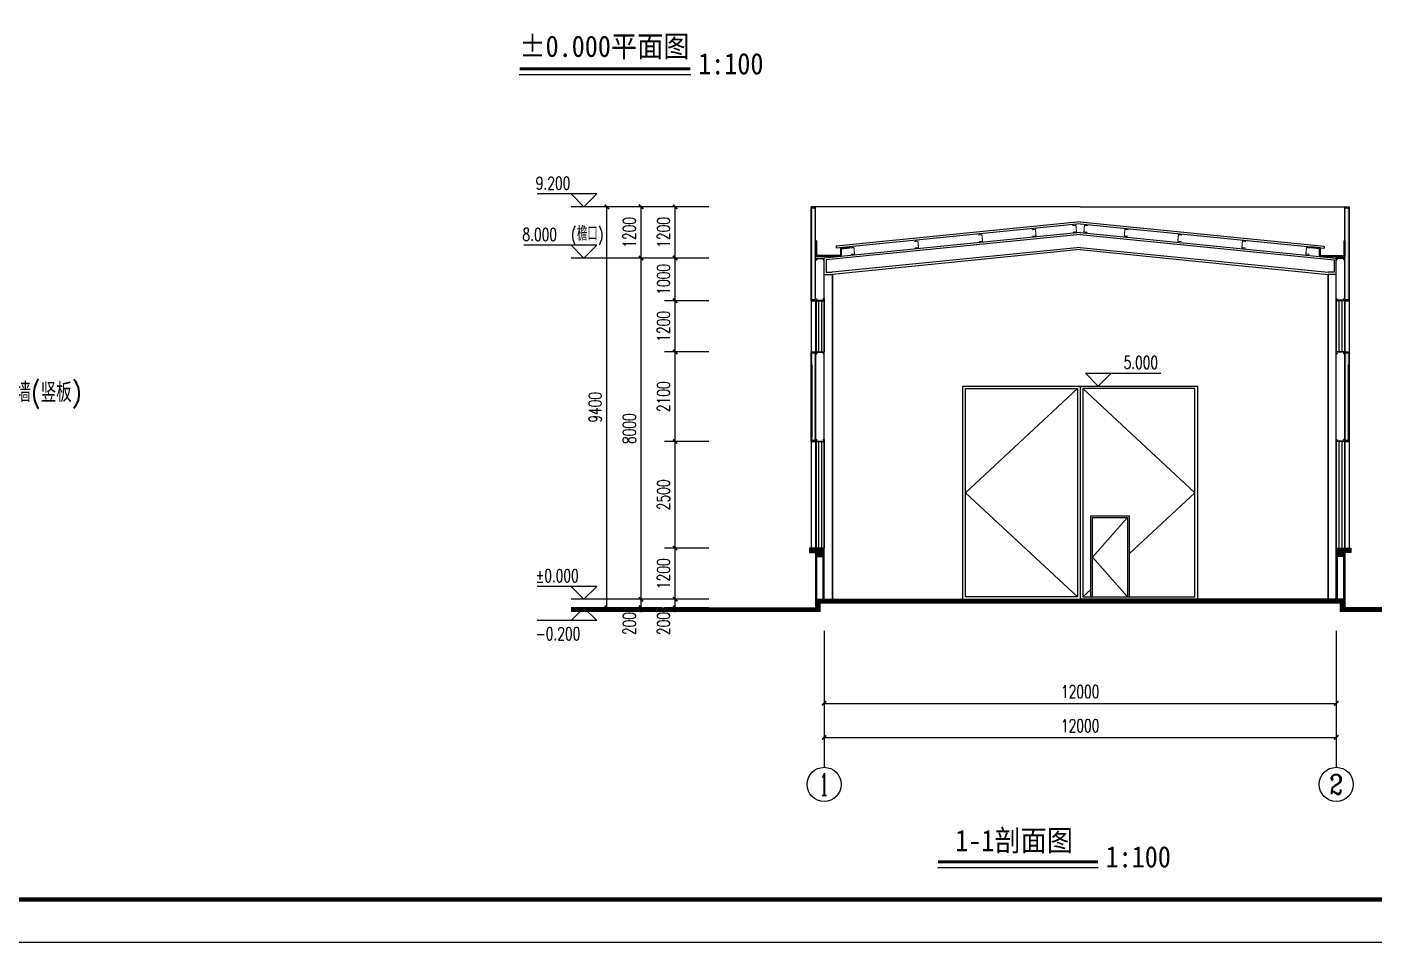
# Model space of a CAD drawing. Extents: x 4796190 to 4921527, y -485691 to -238224.
# Drawn here: x 4833785 to 4865350, y -422737 to -401284 of the extents above; entities that cross this region are included whole.
import ezdxf
from ezdxf.enums import TextEntityAlignment as Align

# ---------------------------------------------------------------- set-up
doc = ezdxf.new("R2010")
doc.units = 0
doc.header["$LTSCALE"] = 1000
doc.header["$MEASUREMENT"] = 0
doc.layers.get('0').update_dxf_attribs({"linetype": 'CONTINUOUS'})
doc.layers.get('Defpoints').update_dxf_attribs({"linetype": 'CONTINUOUS'})
doc.layers.add('_0', color=7, linetype='CONTINUOUS', lineweight=25)
for name, color, linetype in [('AXIS', 3, 'CONTINUOUS'), ('AXIS_TEXT', 7, 'CONTINUOUS'), ('DIM_ELEV', 3, 'CONTINUOUS'), ('PUB_DIM', 3, 'CONTINUOUS'), ('PUB_TEXT', 7, 'CONTINUOUS'), ('PUB_TITLE', 4, 'CONTINUOUS'), ('PUB_WALL', 9, 'CONTINUOUS'), ('STAIR', 5, 'CONTINUOUS'), ('WALL', 2, 'CONTINUOUS'), ('WINDOW', 4, 'CONTINUOUS'), ('剖面', 233, 'CONTINUOUS'), ('图名', 15, 'CONTINUOUS'), ('建筑外轮廓', 11, 'CONTINUOUS')]:
    doc.layers.add(name, color=color, linetype=linetype)
doc.styles.add('_TCH_AXIS', font='COMPLEX', dxfattribs={"bigfont": 'GBCBIG'})
doc.styles.add('_TCH_DIM', font='SIMPLEX', dxfattribs={"bigfont": 'GBCBIG'})
doc.styles.add('_TCH_DIM_T3', font='SIMPLEX', dxfattribs={"width": 0.705882, "bigfont": 'GBCBIG'})
doc.styles.add('COMPLEX', font='COMPLEX')
doc.styles.add('HZ1', font='txt.shx', dxfattribs={"bigfont": 'hzdx.shx'})
doc.styles.add('宋体', font='', dxfattribs={"width": 0.7})
doc.styles.get('宋体').set_extended_font_data('SimSun')
doc.dimstyles.new('_TCH_ARCH&&100', dxfattribs={"dimtxt": 297.5, "dimasz": 100, "dimexe": 250, "dimexo": 300, "dimgap": 126.25, "dimtad": 1, "dimdec": 0, "dimzin": 0, "dimdsep": 46, "dimtxsty": '_TCH_DIM_T3', "dimblk": 'ARCHTICK', "dimcen": 0.09, "dimclrt": 7, "dimazin": 2, "dimtfac": 1, "dimtdec": 0, "dimtix": 1, "dimtmove": 2, "dimatfit": 3, "dimfxl": 0, "dimtolj": 1, "dimtzin": 0, "dimarcsym": 0})

# ---------------------------------------------------------------- blocks, each defined once
blk = doc.blocks.new('_ArchTick')
at = {"color": 0, "linetype": 'ByBlock', "const_width": 0.4}
blk.add_lwpolyline([(-0.5, -0.5), (0.5, 0.5)], dxfattribs=at)
blk = doc.blocks.new('*D184')
at = {"layer": 'AXIS', "color": 0, "lineweight": -2}
for p, q in [((4852464, -415741), (4852464, -417391)), ((4864464, -415741), (4864464, -417391)), ((4852464, -417141), (4864464, -417141))]:
    blk.add_line(p, q, dxfattribs=at)
at = {"layer": 'Defpoints', "color": 0}
for p in [(4852464, -415441), (4864464, -415441), (4864464, -417141)]:
    blk.add_point(p, dxfattribs=at)
at = {"layer": 'AXIS', "color": 0, "lineweight": -2, "xscale": 100, "yscale": 100, "zscale": 100, "rotation": 180}
blk.add_blockref('_ArchTick', (4852464, -417141), dxfattribs=at)
at = {"layer": 'AXIS', "color": 0, "lineweight": -2, "xscale": 100, "yscale": 100, "zscale": 100}
blk.add_blockref('_ArchTick', (4864464, -417141), dxfattribs=at)
at = {"layer": 'AXIS', "color": 7, "insert": (4858464, -416866), "char_height": 297.5, "attachment_point": 5, "style": '_TCH_DIM_T3'}
blk.add_mtext('\\A1;12000', dxfattribs=at)
blk = doc.blocks.new('*D185')
at = {"layer": 'AXIS', "color": 0, "lineweight": -2}
for p, q in [((4852464, -415741), (4852464, -418191)), ((4864464, -415741), (4864464, -418191)), ((4852464, -417941), (4864464, -417941))]:
    blk.add_line(p, q, dxfattribs=at)
at = {"layer": 'Defpoints', "color": 0}
for p in [(4852464, -415441), (4864464, -415441), (4864464, -417941)]:
    blk.add_point(p, dxfattribs=at)
at = {"layer": 'AXIS', "color": 0, "lineweight": -2, "xscale": 100, "yscale": 100, "zscale": 100, "rotation": 180}
blk.add_blockref('_ArchTick', (4852464, -417941), dxfattribs=at)
at = {"layer": 'AXIS', "color": 0, "lineweight": -2, "xscale": 100, "yscale": 100, "zscale": 100}
blk.add_blockref('_ArchTick', (4864464, -417941), dxfattribs=at)
at = {"layer": 'AXIS', "color": 7, "insert": (4858464, -417666), "char_height": 297.5, "attachment_point": 5, "style": '_TCH_DIM_T3'}
blk.add_mtext('\\A1;12000', dxfattribs=at)
blk = doc.blocks.new('*D186')
at = {"layer": 'Defpoints', "color": 0}
for p in [(4848975, -405502), (4850063, -405502), (4850063, -406702)]:
    blk.add_point(p, dxfattribs=at)
at = {"layer": 'PUB_DIM', "color": 0, "lineweight": -2}
for p, q in [((4849763, -405502), (4848725, -405502)), ((4848975, -406702), (4848975, -405502)), ((4849763, -406702), (4848725, -406702))]:
    blk.add_line(p, q, dxfattribs=at)
at = {"layer": 'PUB_DIM', "color": 0, "lineweight": -2, "xscale": 100, "yscale": 100, "zscale": 100}
for p, rotation in [((4848975, -405502), 90), ((4848975, -406702), 270)]:
    blk.add_blockref('_ArchTick', p, dxfattribs=dict(at, rotation=rotation))
at = {"layer": 'PUB_DIM', "color": 7, "insert": (4848700, -406102), "char_height": 297.5, "attachment_point": 5, "rotation": 90, "style": '_TCH_DIM_T3'}
blk.add_mtext('\\A1;1200', dxfattribs=at)
blk = doc.blocks.new('*D187')
at = {"layer": 'Defpoints', "color": 0}
for p in [(4848975, -406702), (4850063, -406702), (4850063, -407702)]:
    blk.add_point(p, dxfattribs=at)
at = {"layer": 'PUB_DIM', "color": 0, "lineweight": -2}
for p, q in [((4849763, -406702), (4848725, -406702)), ((4848975, -407702), (4848975, -406702)), ((4849763, -407702), (4848725, -407702))]:
    blk.add_line(p, q, dxfattribs=at)
at = {"layer": 'PUB_DIM', "color": 0, "lineweight": -2, "xscale": 100, "yscale": 100, "zscale": 100}
for p, rotation in [((4848975, -406702), 90), ((4848975, -407702), 270)]:
    blk.add_blockref('_ArchTick', p, dxfattribs=dict(at, rotation=rotation))
at = {"layer": 'PUB_DIM', "color": 7, "insert": (4848700, -407202), "char_height": 297.5, "attachment_point": 5, "rotation": 90, "style": '_TCH_DIM_T3'}
blk.add_mtext('\\A1;1000', dxfattribs=at)
blk = doc.blocks.new('*D188')
at = {"layer": 'Defpoints', "color": 0}
for p in [(4848975, -407702), (4850063, -407702), (4850063, -408903)]:
    blk.add_point(p, dxfattribs=at)
at = {"layer": 'PUB_DIM', "color": 0, "lineweight": -2}
for p, q in [((4849763, -407702), (4848725, -407702)), ((4848975, -408903), (4848975, -407702)), ((4849763, -408903), (4848725, -408903))]:
    blk.add_line(p, q, dxfattribs=at)
at = {"layer": 'PUB_DIM', "color": 0, "lineweight": -2, "xscale": 100, "yscale": 100, "zscale": 100}
for p, rotation in [((4848975, -407702), 90), ((4848975, -408903), 270)]:
    blk.add_blockref('_ArchTick', p, dxfattribs=dict(at, rotation=rotation))
at = {"layer": 'PUB_DIM', "color": 7, "insert": (4848700, -408303), "char_height": 297.5, "attachment_point": 5, "rotation": 90, "style": '_TCH_DIM_T3'}
blk.add_mtext('\\A1;1200', dxfattribs=at)
blk = doc.blocks.new('*D189')
at = {"layer": 'Defpoints', "color": 0}
for p in [(4848975, -408903), (4850063, -408903), (4850063, -411003)]:
    blk.add_point(p, dxfattribs=at)
at = {"layer": 'PUB_DIM', "color": 0, "lineweight": -2}
for p, q in [((4849763, -408903), (4848725, -408903)), ((4848975, -411003), (4848975, -408903)), ((4849763, -411003), (4848725, -411003))]:
    blk.add_line(p, q, dxfattribs=at)
at = {"layer": 'PUB_DIM', "color": 0, "lineweight": -2, "xscale": 100, "yscale": 100, "zscale": 100}
for p, rotation in [((4848975, -408903), 90), ((4848975, -411003), 270)]:
    blk.add_blockref('_ArchTick', p, dxfattribs=dict(at, rotation=rotation))
at = {"layer": 'PUB_DIM', "color": 7, "insert": (4848700, -409953), "char_height": 297.5, "attachment_point": 5, "rotation": 90, "style": '_TCH_DIM_T3'}
blk.add_mtext('\\A1;2100', dxfattribs=at)
blk = doc.blocks.new('*D190')
at = {"layer": 'Defpoints', "color": 0}
for p in [(4848975, -411003), (4850063, -411003), (4850063, -413502)]:
    blk.add_point(p, dxfattribs=at)
at = {"layer": 'PUB_DIM', "color": 0, "lineweight": -2}
for p, q in [((4849763, -411003), (4848725, -411003)), ((4848975, -413502), (4848975, -411003)), ((4849763, -413502), (4848725, -413502))]:
    blk.add_line(p, q, dxfattribs=at)
at = {"layer": 'PUB_DIM', "color": 0, "lineweight": -2, "xscale": 100, "yscale": 100, "zscale": 100}
for p, rotation in [((4848975, -411003), 90), ((4848975, -413502), 270)]:
    blk.add_blockref('_ArchTick', p, dxfattribs=dict(at, rotation=rotation))
at = {"layer": 'PUB_DIM', "color": 7, "insert": (4848700, -412253), "char_height": 297.5, "attachment_point": 5, "rotation": 90, "style": '_TCH_DIM_T3'}
blk.add_mtext('\\A1;2500', dxfattribs=at)
blk = doc.blocks.new('*D191')
at = {"layer": 'Defpoints', "color": 0}
for p in [(4848975, -413502), (4850063, -413502), (4850063, -414702)]:
    blk.add_point(p, dxfattribs=at)
at = {"layer": 'PUB_DIM', "color": 0, "lineweight": -2}
for p, q in [((4849763, -413502), (4848725, -413502)), ((4848975, -414702), (4848975, -413502)), ((4849763, -414702), (4848725, -414702))]:
    blk.add_line(p, q, dxfattribs=at)
at = {"layer": 'PUB_DIM', "color": 0, "lineweight": -2, "xscale": 100, "yscale": 100, "zscale": 100}
for p, rotation in [((4848975, -413502), 90), ((4848975, -414702), 270)]:
    blk.add_blockref('_ArchTick', p, dxfattribs=dict(at, rotation=rotation))
at = {"layer": 'PUB_DIM', "color": 7, "insert": (4848700, -414102), "char_height": 297.5, "attachment_point": 5, "rotation": 90, "style": '_TCH_DIM_T3'}
blk.add_mtext('\\A1;1200', dxfattribs=at)
blk = doc.blocks.new('*D192')
at = {"layer": 'Defpoints', "color": 0}
for p in [(4848975, -414702), (4850063, -414702), (4850063, -414902)]:
    blk.add_point(p, dxfattribs=at)
at = {"layer": 'PUB_DIM', "color": 0, "lineweight": -2}
for p, q in [((4849763, -414702), (4848725, -414702)), ((4848975, -414702), (4848975, -414602)), ((4848975, -414902), (4848975, -414702)), ((4849763, -414902), (4848725, -414902)), ((4848975, -414902), (4848975, -415002))]:
    blk.add_line(p, q, dxfattribs=at)
at = {"layer": 'PUB_DIM', "color": 0, "lineweight": -2, "xscale": 100, "yscale": 100, "zscale": 100}
for p, rotation in [((4848975, -414702), 270), ((4848975, -414902), 90)]:
    blk.add_blockref('_ArchTick', p, dxfattribs=dict(at, rotation=rotation))
at = {"layer": 'PUB_DIM', "color": 7, "insert": (4848700, -415272), "char_height": 297.5, "attachment_point": 5, "rotation": 90, "style": '_TCH_DIM_T3'}
blk.add_mtext('\\A1;200', dxfattribs=at)
blk = doc.blocks.new('*D193')
at = {"layer": 'Defpoints', "color": 0}
for p in [(4847375, -405502), (4848963, -405502), (4848963, -414902)]:
    blk.add_point(p, dxfattribs=at)
at = {"layer": 'PUB_DIM', "color": 0, "lineweight": -2}
for p, q in [((4848663, -405502), (4847125, -405502)), ((4847375, -414902), (4847375, -405502)), ((4848663, -414902), (4847125, -414902))]:
    blk.add_line(p, q, dxfattribs=at)
at = {"layer": 'PUB_DIM', "color": 0, "lineweight": -2, "xscale": 100, "yscale": 100, "zscale": 100}
for p, rotation in [((4847375, -405502), 90), ((4847375, -414902), 270)]:
    blk.add_blockref('_ArchTick', p, dxfattribs=dict(at, rotation=rotation))
at = {"layer": 'PUB_DIM', "color": 7, "insert": (4847100, -410202), "char_height": 297.5, "attachment_point": 5, "rotation": 90, "style": '_TCH_DIM_T3'}
blk.add_mtext('\\A1;9400', dxfattribs=at)
blk = doc.blocks.new('*D194')
at = {"layer": 'Defpoints', "color": 0}
for p in [(4848175, -405502), (4848963, -405502), (4848963, -406702)]:
    blk.add_point(p, dxfattribs=at)
at = {"layer": 'PUB_DIM', "color": 0, "lineweight": -2}
for p, q in [((4848663, -405502), (4847925, -405502)), ((4848175, -406702), (4848175, -405502)), ((4848663, -406702), (4847925, -406702))]:
    blk.add_line(p, q, dxfattribs=at)
at = {"layer": 'PUB_DIM', "color": 0, "lineweight": -2, "xscale": 100, "yscale": 100, "zscale": 100}
for p, rotation in [((4848175, -405502), 90), ((4848175, -406702), 270)]:
    blk.add_blockref('_ArchTick', p, dxfattribs=dict(at, rotation=rotation))
at = {"layer": 'PUB_DIM', "color": 7, "insert": (4847900, -406102), "char_height": 297.5, "attachment_point": 5, "rotation": 90, "style": '_TCH_DIM_T3'}
blk.add_mtext('\\A1;1200', dxfattribs=at)
blk = doc.blocks.new('*D195')
at = {"layer": 'Defpoints', "color": 0}
for p in [(4848175, -406702), (4848963, -406702), (4848963, -414702)]:
    blk.add_point(p, dxfattribs=at)
at = {"layer": 'PUB_DIM', "color": 0, "lineweight": -2}
for p, q in [((4848663, -406702), (4847925, -406702)), ((4848175, -414702), (4848175, -406702)), ((4848663, -414702), (4847925, -414702))]:
    blk.add_line(p, q, dxfattribs=at)
at = {"layer": 'PUB_DIM', "color": 0, "lineweight": -2, "xscale": 100, "yscale": 100, "zscale": 100}
for p, rotation in [((4848175, -406702), 90), ((4848175, -414702), 270)]:
    blk.add_blockref('_ArchTick', p, dxfattribs=dict(at, rotation=rotation))
at = {"layer": 'PUB_DIM', "color": 7, "insert": (4847900, -410702), "char_height": 297.5, "attachment_point": 5, "rotation": 90, "style": '_TCH_DIM_T3'}
blk.add_mtext('\\A1;8000', dxfattribs=at)
blk = doc.blocks.new('*D196')
at = {"layer": 'Defpoints', "color": 0}
for p in [(4848175, -414702), (4848963, -414702), (4848963, -414902)]:
    blk.add_point(p, dxfattribs=at)
at = {"layer": 'PUB_DIM', "color": 0, "lineweight": -2}
for p, q in [((4848663, -414702), (4847925, -414702)), ((4848175, -414702), (4848175, -414602)), ((4848175, -414902), (4848175, -414702)), ((4848663, -414902), (4847925, -414902)), ((4848175, -414902), (4848175, -415002))]:
    blk.add_line(p, q, dxfattribs=at)
at = {"layer": 'PUB_DIM', "color": 0, "lineweight": -2, "xscale": 100, "yscale": 100, "zscale": 100}
for p, rotation in [((4848175, -414702), 270), ((4848175, -414902), 90)]:
    blk.add_blockref('_ArchTick', p, dxfattribs=dict(at, rotation=rotation))
at = {"layer": 'PUB_DIM', "color": 7, "insert": (4847900, -415272), "char_height": 297.5, "attachment_point": 5, "rotation": 90, "style": '_TCH_DIM_T3'}
blk.add_mtext('\\A1;200', dxfattribs=at)
blk = doc.blocks.new('_AXISO')
blk.add_circle((0, 0), 0.5)
at = {"layer": 'AXIS_TEXT', "style": 'COMPLEX', "width": 1.041667}
blk.add_attdef('A', text='', height=0.56, dxfattribs=at).set_placement((-0.25, -0.28), (0.25, -0.28), align=Align.FIT)
blk = doc.blocks.new('A$C41676D77')
for p, q in [((0, 45), (0, 0)), ((10, 45), (0, 45)), ((10, 45), (20, 45)), ((10, 35), (10, 10)), ((10, 35), (20, 35)), ((180, 10), (10, 10)), ((20, 35), (20, 45)), ((180, 45), (170, 45)), ((170, 35), (170, 45)), ((180, 35), (170, 35)), ((190, 45), (180, 45)), ((180, 35), (180, 10)), ((190, 45), (190, 0)), ((190, 0), (0, 0))]:
    blk.add_line(p, q)

msp = doc.modelspace()

# ---------------------------------------------------------------- hatches: boundary and pattern name
for points in [[(4858353.6, -405958.6, 0.4142136), (4858342.7, -405949.5), (4858287.9, -405954.6, -0.4142136), (4858277.1, -405945.5), (4858276.6, -405940.5, -0.4142136), (4858285.7, -405929.7), (4858365.3, -405922.4, -0.4142136), (4858376.2, -405931.4), (4858390.8, -406090.7, -0.4142136), (4858381.8, -406101.6), (4858302.1, -406108.9, -0.4142136), (4858291.2, -406099.9), (4858290.8, -406094.9, -0.4142136), (4858299.8, -406084), (4858354.6, -406079, 0.4142136), (4858363.6, -406068.1)], [(4858574.9, -405958.6, -0.4142136), (4858585.7, -405949.5), (4858640.5, -405954.6, 0.4142136), (4858651.4, -405945.5), (4858651.8, -405940.5, 0.4142136), (4858642.8, -405929.7), (4858563.1, -405922.4, 0.4142136), (4858552.3, -405931.4), (4858537.6, -406090.7, 0.4142136), (4858546.7, -406101.6), (4858626.3, -406108.9, 0.4142136), (4858637.2, -406099.9), (4858637.7, -406094.9, 0.4142136), (4858628.6, -406084), (4858573.9, -406079, -0.4142136), (4858564.8, -406068.1)], [(4856151.8, -406178.8, 0.4142136), (4856140.9, -406169.7), (4856086.1, -406174.7, -0.4142136), (4856075.3, -406165.7), (4856074.8, -406160.7, -0.4142136), (4856083.9, -406149.9), (4856163.5, -406142.5, -0.4142136), (4856174.4, -406151.6), (4856189, -406310.9, -0.4142136), (4856180, -406321.8), (4856100.3, -406329.1, -0.4142136), (4856089.4, -406320.1), (4856089, -406315.1, -0.4142136), (4856098, -406304.2), (4856152.8, -406299.2, 0.4142136), (4856161.8, -406288.3)], [(4857405.6, -406053.4, 0.4142136), (4857394.7, -406044.3), (4857339.9, -406049.4, -0.4142136), (4857329.1, -406040.3), (4857328.6, -406035.3, -0.4142136), (4857337.7, -406024.5), (4857417.3, -406017.2, -0.4142136), (4857428.2, -406026.2), (4857442.8, -406185.5, -0.4142136), (4857433.8, -406196.4), (4857354.1, -406203.7, -0.4142136), (4857343.2, -406194.7), (4857342.8, -406189.7, -0.4142136), (4857351.8, -406178.8), (4857406.6, -406173.8, 0.4142136), (4857415.6, -406162.9)], [(4859522.9, -406053.4, -0.4142136), (4859533.7, -406044.3), (4859588.5, -406049.4, 0.4142136), (4859599.4, -406040.3), (4859599.8, -406035.3, 0.4142136), (4859590.8, -406024.5), (4859511.1, -406017.2, 0.4142136), (4859500.3, -406026.2), (4859485.6, -406185.5, 0.4142136), (4859494.7, -406196.4), (4859574.3, -406203.7, 0.4142136), (4859585.2, -406194.7), (4859585.7, -406189.7, 0.4142136), (4859576.6, -406178.8), (4859521.9, -406173.8, -0.4142136), (4859512.8, -406162.9)], [(4860776.7, -406178.8, -0.4142136), (4860787.5, -406169.7), (4860842.3, -406174.7, 0.4142136), (4860853.2, -406165.7), (4860853.6, -406160.7, 0.4142136), (4860844.6, -406149.9), (4860764.9, -406142.5, 0.4142136), (4860754.1, -406151.6), (4860739.4, -406310.9, 0.4142136), (4860748.5, -406321.8), (4860828.1, -406329.1, 0.4142136), (4860839, -406320.1), (4860839.5, -406315.1, 0.4142136), (4860830.4, -406304.2), (4860775.7, -406299.2, -0.4142136), (4860766.6, -406288.3)], [(4853151.8, -406478.8, 0.4142136), (4853140.9, -406469.7), (4853086.1, -406474.7, -0.4142136), (4853075.3, -406465.7), (4853074.8, -406460.7, -0.4142136), (4853083.9, -406449.9), (4853163.5, -406442.5, -0.4142136), (4853174.4, -406451.6), (4853189, -406610.9, -0.4142136), (4853180, -406621.8), (4853100.3, -406629.1, -0.4142136), (4853089.4, -406620.1), (4853089, -406615.1, -0.4142136), (4853098, -406604.2), (4853152.8, -406599.2, 0.4142136), (4853161.8, -406588.3)], [(4854651.8, -406328.8, 0.4142136), (4854640.9, -406319.7), (4854586.1, -406324.7, -0.4142136), (4854575.3, -406315.7), (4854574.8, -406310.7, -0.4142136), (4854583.9, -406299.9), (4854663.5, -406292.5, -0.4142136), (4854674.4, -406301.6), (4854689, -406460.9, -0.4142136), (4854680, -406471.8), (4854600.3, -406479.1, -0.4142136), (4854589.4, -406470.1), (4854589, -406465.1, -0.4142136), (4854598, -406454.2), (4854652.8, -406449.2, 0.4142136), (4854661.8, -406438.3)], [(4862276.7, -406328.8, -0.4142136), (4862287.5, -406319.7), (4862342.3, -406324.7, 0.4142136), (4862353.2, -406315.7), (4862353.6, -406310.7, 0.4142136), (4862344.6, -406299.9), (4862264.9, -406292.5, 0.4142136), (4862254.1, -406301.6), (4862239.4, -406460.9, 0.4142136), (4862248.5, -406471.8), (4862328.1, -406479.1, 0.4142136), (4862339, -406470.1), (4862339.5, -406465.1, 0.4142136), (4862330.4, -406454.2), (4862275.7, -406449.2, -0.4142136), (4862266.6, -406438.3)], [(4863776.7, -406478.8, -0.4142136), (4863787.5, -406469.7), (4863842.3, -406474.7, 0.4142136), (4863853.2, -406465.7), (4863853.6, -406460.7, 0.4142136), (4863844.6, -406449.9), (4863764.9, -406442.5, 0.4142136), (4863754.1, -406451.6), (4863739.4, -406610.9, 0.4142136), (4863748.5, -406621.8), (4863828.1, -406629.1, 0.4142136), (4863839, -406620.1), (4863839.5, -406615.1, 0.4142136), (4863830.4, -406604.2), (4863775.7, -406599.2, -0.4142136), (4863766.6, -406588.3)], [(4852464.3, -413502.5), (4852464.3, -413702.5), (4852264.3, -413702.5), (4852264.3, -413602.5), (4852124.3, -413602.5), (4852124.3, -413502.5)], [(4864464.1, -413502.5), (4864464.1, -413702.5), (4864664.1, -413702.5), (4864664.1, -413602.5), (4864804.1, -413602.5), (4864804.1, -413502.5)]]:
    msp.add_hatch(color=256).paths.add_polyline_path(points)
at = {"layer": 'PUB_WALL'}
for points in [[(4852164.3, -407702.5), (4852164.3, -405502), (4852204.3, -405502), (4852204.3, -407702.5)], [(4852164.3, -405502), (4852264.3, -405502), (4852264.3, -405542), (4852164.3, -405542)], [(4852264.3, -407702.5), (4852264.3, -405502), (4852224.3, -405502), (4852224.3, -407702.5)], [(4864664.1, -407702.5), (4864664.1, -405502), (4864704.1, -405502), (4864704.1, -407702.5)], [(4864664.1, -405502), (4864764.1, -405502), (4864764.1, -405542), (4864664.1, -405542)], [(4864764.1, -407702.5), (4864764.1, -405502), (4864724.1, -405502), (4864724.1, -407702.5)], [(4852164.3, -407702.5), (4852264.3, -407702.5), (4852264.3, -407662.5), (4852164.3, -407662.5)], [(4864664.1, -407702.5), (4864764.1, -407702.5), (4864764.1, -407662.5), (4864664.1, -407662.5)], [(4852164.3, -411002.5), (4852163.9, -408902.5), (4852203.9, -408902.5), (4852204.3, -411002.5)], [(4852163.9, -408902.5), (4852263.9, -408902.5), (4852263.9, -408942.5), (4852163.9, -408942.5)], [(4852264.3, -411002.5), (4852263.9, -408902.5), (4852223.9, -408902.5), (4852224.3, -411002.5)], [(4864664.1, -411002.5), (4864664.5, -408902.5), (4864704.5, -408902.5), (4864704.1, -411002.5)], [(4864664.5, -408902.5), (4864764.5, -408902.5), (4864764.5, -408942.5), (4864664.5, -408942.5)], [(4864764.1, -411002.5), (4864764.5, -408902.5), (4864724.5, -408902.5), (4864724.1, -411002.5)], [(4852164.3, -411002.5), (4852264.3, -411002.5), (4852264.3, -410962.5), (4852164.3, -410962.5)], [(4864664.1, -411002.5), (4864764.1, -411002.5), (4864764.1, -410962.5), (4864664.1, -410962.5)]]:
    msp.add_hatch(color=256, dxfattribs=at).paths.add_polyline_path(points)

# ---------------------------------------------------------------- linework, layer by layer
for p, q in [((4852174.3, -407702.5), (4852174.3, -407676.2)), ((4852174.3, -407702.5), (4852174.3, -407676.2)), ((4864754.1, -407702.5), (4864754.1, -407676.2)), ((4864754.1, -407702.5), (4864754.1, -407676.2)), ((4852174.8, -410376.2), (4852174.8, -409202.5)), ((4852174.8, -410376.2), (4852174.8, -409202.5)), ((4864753.7, -410376.2), (4864753.7, -409202.5)), ((4864753.7, -410376.2), (4864753.7, -409202.5)), ((4852464.8, -413502.5), (4852464.8, -411002.5)), ((4864463.7, -413502.5), (4864463.7, -411002.5)), ((4852174.3, -413502.5), (4852174.3, -413522.5)), ((4852174.3, -413502.5), (4852174.3, -413522.5)), ((4864754.1, -413502.5), (4864754.1, -413522.5)), ((4864754.1, -413502.5), (4864754.1, -413522.5))]:
    msp.add_line(p, q)
for points in [[(4852124.3, -413502.5), (4852124.3, -413602.5), (4852264.3, -413602.5), (4852264.3, -413702.5), (4852464.3, -413702.5), (4852464.3, -413502.5), (4852124.3, -413502.5)], [(4852124.3, -413502.5), (4852124.3, -413602.5), (4852264.3, -413602.5), (4852264.3, -413702.5), (4852464.3, -413702.5), (4852464.3, -413502.5), (4852124.3, -413502.5)], [(4864804.1, -413502.5), (4864804.1, -413602.5), (4864664.1, -413602.5), (4864664.1, -413702.5), (4864464.1, -413702.5), (4864464.1, -413502.5), (4864804.1, -413502.5)], [(4864804.1, -413502.5), (4864804.1, -413602.5), (4864664.1, -413602.5), (4864664.1, -413702.5), (4864464.1, -413702.5), (4864464.1, -413502.5), (4864804.1, -413502.5)], [(4846536.3, -414902.5), (4852284.3, -414902.5), (4852284.3, -414702.5), (4858464.2, -414702.5)], [(4870392.1, -414902.5), (4864644.1, -414902.5), (4864644.1, -414702.5), (4858464.2, -414702.5)]]:
    msp.add_lwpolyline(points)
at = {"const_width": 100}
for points in [[(4846536.3, -414952.5), (4852334.3, -414952.5), (4852334.3, -414752.5), (4858464.2, -414752.5)], [(4870392.1, -414952.5), (4864594.1, -414952.5), (4864594.1, -414752.5), (4858464.2, -414752.5)]]:
    msp.add_lwpolyline(points, dxfattribs=at)
at = {"layer": '_0'}
for points in [[(4852164.3, -405500), (4852164.3, -413502.5)], [(4864764.1, -405500), (4864764.1, -413502.5)], [(4852264.3, -407702.5), (4852264.3, -413502.5)], [(4864664.1, -407702.5), (4864664.1, -413502.5)]]:
    msp.add_lwpolyline(points, dxfattribs=at)
at = {"layer": 'AXIS', "color": 0}
for p, q in [((4852464.3, -415440.8), (4852464.3, -418640.8)), ((4864464.1, -415440.8), (4864464.1, -418640.8))]:
    msp.add_line(p, q, dxfattribs=at)
at = {"layer": 'DIM_ELEV'}
for p, q in [((4847136.3, -405200), (4845737.4, -405200)), ((4846836.3, -405500), (4846536.3, -405200)), ((4846836.3, -405500), (4847136.3, -405200)), ((4847536.3, -405500), (4846536.3, -405500)), ((4847136.3, -406402.5), (4845425.5, -406402.5)), ((4846836.3, -406702.5), (4846536.3, -406402.5)), ((4846836.3, -406702.5), (4847136.3, -406402.5)), ((4847536.3, -406702.5), (4846536.3, -406702.5)), ((4858889.1, -409702.5), (4858589.1, -409402.5)), ((4858589.1, -409402.5), (4860350.9, -409402.5)), ((4858889.1, -409702.5), (4859189.1, -409402.5)), ((4858189.1, -409702.5), (4859189.1, -409702.5)), ((4847136.3, -414402.5), (4845737.4, -414402.5)), ((4846836.3, -414702.5), (4846536.3, -414402.5)), ((4846836.3, -414702.5), (4847136.3, -414402.5)), ((4847964.9, -414702.5), (4846536.3, -414702.5)), ((4846836.3, -414902.5), (4846536.3, -415202.5)), ((4847536.3, -414902.5), (4846536.3, -414902.5)), ((4846836.3, -414902.5), (4847136.3, -415202.5)), ((4847136.3, -415202.5), (4845737.4, -415202.5))]:
    msp.add_line(p, q, dxfattribs=at)
at = {"layer": 'PUB_DIM'}
for p, q in [((4849462.8, -405502), (4846536.3, -405502)), ((4849462.8, -406702.5), (4846536.3, -406702.5)), ((4849462.8, -414702.5), (4846536.3, -414702.5))]:
    msp.add_line(p, q, dxfattribs=at)
at = {"layer": 'PUB_TITLE', "color": 4}
msp.add_lwpolyline([(4821277.2, -422737.3), (4905377.2, -422737.3), (4905377.2, -363337.3), (4821277.2, -363337.3)], close=True, dxfattribs=at)
at = {"layer": 'PUB_TITLE', "color": 4, "const_width": 100}
msp.add_lwpolyline([(4823777.2, -421737.3), (4904377.2, -421737.3), (4904377.2, -364337.3), (4823777.2, -364337.3)], close=True, dxfattribs=at)
at = {"layer": 'STAIR', "color": 5}
for p, q in [((4858464.2, -405502), (4852164.3, -405502)), ((4858464.2, -405502), (4864764.1, -405502)), ((4858464.2, -405851.2), (4852744.3, -406423.2)), ((4858464.2, -405901.5), (4852744.3, -406473.5)), ((4858464.2, -405851.2), (4864184.1, -406423.2)), ((4858464.2, -405901.5), (4864184.1, -406473.5)), ((4858464.2, -406102.5), (4852464.3, -406702.5)), ((4858464.2, -406152.7), (4852514.3, -406747.7)), ((4858464.2, -406102.5), (4864464.1, -406702.5)), ((4858464.2, -406152.7), (4864414.1, -406747.7)), ((4858464.2, -406454.2), (4852654.7, -407035.2)), ((4858464.2, -406504.5), (4852657.2, -407085.2)), ((4852744.3, -406423.2), (4852744.3, -406473.5)), ((4858464.2, -406454.2), (4864273.7, -407035.2)), ((4858464.2, -406504.5), (4864271.2, -407085.2)), ((4864184.1, -406423.2), (4864184.1, -406473.5)), ((4852514.3, -406747.7), (4852514.3, -407035.2)), ((4852514.3, -406747.7), (4852514.3, -407024.2)), ((4864414.1, -406747.7), (4864414.1, -407035.2)), ((4864414.1, -406747.7), (4864414.1, -407024.2)), ((4852463.9, -407085.2), (4852657.2, -407085.2)), ((4852513.9, -407035.2), (4852654.7, -407035.2)), ((4864464.6, -407085.2), (4864271.2, -407085.2)), ((4864414.6, -407035.2), (4864273.7, -407035.2))]:
    msp.add_line(p, q, dxfattribs=at)
for points in [[(4852654.7, -407085.2), (4852654.7, -414702.5)], [(4852664.3, -407084.5), (4852664.3, -414702.5)], [(4864264.1, -407084.5), (4864264.1, -414702.5)], [(4864273.7, -407085.2), (4864273.7, -414702.5)]]:
    msp.add_lwpolyline(points, dxfattribs=at)
at = {"layer": 'WALL'}
for p, q in [((4852164.3, -407702.5), (4852164.3, -405502)), ((4852164.3, -405502), (4852264.3, -405502)), ((4852264.3, -407702.5), (4852264.3, -405502)), ((4864664.1, -407702.5), (4864664.1, -405502)), ((4864664.1, -405502), (4864764.1, -405502)), ((4864764.1, -407702.5), (4864764.1, -405502)), ((4852164.3, -407702.5), (4852264.3, -407702.5)), ((4852274.3, -407702.5), (4852164.3, -407702.5)), ((4852274.3, -407702.5), (4852174.3, -407702.5)), ((4864654.1, -407702.5), (4864764.1, -407702.5)), ((4864654.1, -407702.5), (4864754.1, -407702.5)), ((4864664.1, -407702.5), (4864764.1, -407702.5)), ((4852164.3, -411002.5), (4852163.9, -408902.5)), ((4852163.9, -408902.5), (4852263.9, -408902.5)), ((4852264.3, -411002.5), (4852263.9, -408902.5)), ((4864664.1, -411002.5), (4864664.5, -408902.5)), ((4864664.5, -408902.5), (4864764.5, -408902.5)), ((4864764.1, -411002.5), (4864764.5, -408902.5)), ((4852174.8, -411002.5), (4852174.8, -409202.5)), ((4852174.8, -411002.5), (4852174.8, -409202.5)), ((4864753.7, -411002.5), (4864753.7, -409202.5)), ((4864753.7, -411002.5), (4864753.7, -409202.5)), ((4852164.3, -411002.5), (4852264.3, -411002.5)), ((4864664.1, -411002.5), (4864764.1, -411002.5)), ((4852274.3, -413502.5), (4852174.3, -413502.5)), ((4852274.3, -413502.5), (4852174.3, -413502.5)), ((4864654.1, -413502.5), (4864754.1, -413502.5)), ((4864654.1, -413502.5), (4864754.1, -413502.5))]:
    msp.add_line(p, q, dxfattribs=at)
at = {"layer": 'WALL', "const_width": 40}
for points in [[(4852444.3, -414702.5), (4852444.3, -413522.5), (4852144.3, -413522.5), (4852144.3, -413582.5), (4852284.3, -413582.5), (4852284.3, -414902.5)], [(4852444.3, -414702.5), (4852444.3, -413522.5), (4852144.3, -413522.5), (4852144.3, -413582.5), (4852284.3, -413582.5), (4852284.3, -414902.5)], [(4864484.1, -414702.5), (4864484.1, -413522.5), (4864784.1, -413522.5), (4864784.1, -413582.5), (4864644.1, -413582.5), (4864644.1, -414902.5)], [(4864484.1, -414702.5), (4864484.1, -413522.5), (4864784.1, -413522.5), (4864784.1, -413582.5), (4864644.1, -413582.5), (4864644.1, -414902.5)]]:
    msp.add_lwpolyline(points, dxfattribs=at)
at = {"layer": 'WALL'}
for points in [[(4852464.3, -414702.5), (4852464.3, -413502.5), (4852124.3, -413502.5), (4852124.3, -413602.5), (4852264.3, -413602.5), (4852264.3, -414902.5)], [(4852464.3, -414702.5), (4852464.3, -413502.5), (4852124.3, -413502.5), (4852124.3, -413602.5), (4852264.3, -413602.5), (4852264.3, -414902.5)], [(4864464.1, -414702.5), (4864464.1, -413502.5), (4864804.1, -413502.5), (4864804.1, -413602.5), (4864664.1, -413602.5), (4864664.1, -414902.5)], [(4864464.1, -414702.5), (4864464.1, -413502.5), (4864804.1, -413502.5), (4864804.1, -413602.5), (4864664.1, -413602.5), (4864664.1, -414902.5)]]:
    msp.add_lwpolyline(points, dxfattribs=at)
at = {"layer": 'WINDOW'}
for p, q in [((4852274.3, -407702.5), (4852274.3, -408902.5)), ((4852274.3, -407702.5), (4852274.3, -408902.5)), ((4852334.3, -407702.5), (4852334.3, -408902.5)), ((4852334.3, -407702.5), (4852334.3, -408902.5)), ((4852404.3, -407702.5), (4852404.3, -408902.5)), ((4852404.3, -407702.5), (4852404.3, -408902.5)), ((4852463.9, -407702.5), (4852463.9, -408902.5)), ((4864464.5, -407702.5), (4864464.5, -408902.5)), ((4864524.1, -407702.5), (4864524.1, -408902.5)), ((4864524.1, -407702.5), (4864524.1, -408902.5)), ((4864594.1, -407702.5), (4864594.1, -408902.5)), ((4864594.1, -407702.5), (4864594.1, -408902.5)), ((4864654.1, -407702.5), (4864654.1, -408902.5)), ((4864654.1, -407702.5), (4864654.1, -408902.5)), ((4855714.1, -414702.5), (4855714.1, -409702.5)), ((4855714.1, -409702.5), (4861214.1, -409702.5)), ((4858464.1, -409702.5), (4858464.1, -414702.5)), ((4861214.1, -409702.5), (4861214.1, -414702.5)), ((4852274.8, -411002.5), (4852274.8, -413502.5)), ((4852334.8, -411002.5), (4852334.8, -413502.5)), ((4852404.8, -411002.5), (4852404.8, -413502.5)), ((4852464.3, -411002.5), (4852464.3, -413502.5)), ((4864464.1, -411002.5), (4864464.1, -413502.5)), ((4864523.7, -411002.5), (4864523.7, -413502.5)), ((4864593.7, -411002.5), (4864593.7, -413502.5)), ((4864653.7, -411002.5), (4864653.7, -413502.5))]:
    msp.add_line(p, q, dxfattribs=at)
for points in [[(4855774.1, -409762.5), (4858404.1, -409762.5), (4858404.1, -414642.5), (4855774.1, -414642.5)], [(4861154.1, -409762.5), (4858524.1, -409762.5), (4858524.1, -414642.5), (4861154.1, -414642.5)]]:
    msp.add_lwpolyline(points, close=True, dxfattribs=at)
for points in [[(4858404.1, -409762.5), (4855774.1, -412202.5), (4858404.1, -414642.5)], [(4858524.1, -409762.5), (4861154.1, -412202.5), (4859609.9, -413635.1)], [(4858709.9, -414642.5), (4858709.9, -412742.5), (4859609.9, -412742.5), (4859609.9, -414642.5)], [(4858749.9, -414642.5), (4858749.9, -412782.5), (4859569.9, -412782.5), (4859569.9, -414642.5)], [(4859569.9, -412782.5), (4858749.9, -413712.5), (4859569.9, -414642.5)], [(4858709.9, -414470.1), (4858524.1, -414642.5)]]:
    msp.add_lwpolyline(points, dxfattribs=at)
at = {"layer": '剖面'}
for p, q in [((4852264.3, -406297.5), (4852264.3, -406662.7)), ((4852284.3, -406297.5), (4852264.3, -406297.5)), ((4852264.3, -406297.5), (4852264.3, -406662.7)), ((4852284.3, -406297.5), (4852264.3, -406297.5)), ((4852284.3, -406297.5), (4852284.3, -406642.7)), ((4852284.3, -406297.5), (4852284.3, -406642.7)), ((4852844.3, -406464.3), (4853063.7, -406442.3)), ((4852844.3, -406464.3), (4853063.7, -406442.3)), ((4852844.3, -406464.3), (4852844.3, -406642.7)), ((4852844.3, -406464.3), (4852844.3, -406642.7)), ((4852864.3, -406482.4), (4853065.7, -406462.2)), ((4852864.3, -406482.4), (4853065.7, -406462.2)), ((4852864.3, -406482.4), (4852864.3, -406662.7)), ((4852864.3, -406482.4), (4852864.3, -406662.7)), ((4853065.7, -406462.2), (4853063.7, -406442.3)), ((4853065.7, -406462.2), (4853063.7, -406442.3)), ((4863862.7, -406462.2), (4863864.7, -406442.3)), ((4863862.7, -406462.2), (4863864.7, -406442.3)), ((4864064.1, -406482.4), (4863862.7, -406462.2)), ((4864064.1, -406482.4), (4863862.7, -406462.2)), ((4864084.1, -406464.3), (4863864.7, -406442.3)), ((4864084.1, -406464.3), (4863864.7, -406442.3)), ((4864064.1, -406482.4), (4864064.1, -406662.7)), ((4864064.1, -406482.4), (4864064.1, -406662.7)), ((4864084.1, -406464.3), (4864084.1, -406642.7)), ((4864084.1, -406464.3), (4864084.1, -406642.7)), ((4864644.1, -406297.5), (4864664.1, -406297.5)), ((4864644.1, -406297.5), (4864644.1, -406642.7)), ((4864644.1, -406297.5), (4864664.1, -406297.5)), ((4864644.1, -406297.5), (4864644.1, -406642.7)), ((4864664.1, -406297.5), (4864664.1, -406662.7)), ((4864664.1, -406297.5), (4864664.1, -406662.7)), ((4852864.3, -406662.7), (4852264.3, -406662.7)), ((4852864.3, -406662.7), (4852264.3, -406662.7)), ((4852844.3, -406642.7), (4852284.3, -406642.7)), ((4852844.3, -406642.7), (4852284.3, -406642.7)), ((4864064.1, -406662.7), (4864664.1, -406662.7)), ((4864064.1, -406662.7), (4864664.1, -406662.7)), ((4864084.1, -406642.7), (4864644.1, -406642.7)), ((4864084.1, -406642.7), (4864644.1, -406642.7))]:
    msp.add_line(p, q, dxfattribs=at)
at = {"layer": '图名'}
for p, q in [((4845317.5, -402399.3), (4849342.3, -402399.3)), ((4855125.6, -420991.9), (4858888.7, -420991.9))]:
    msp.add_line(p, q, dxfattribs=at)
at = {"layer": '图名', "const_width": 70, "elevation": 23999.8}
msp.add_lwpolyline([(4845327.3, -402266.1), (4849332.4, -402266.1)], dxfattribs=at)
at = {"layer": '图名', "const_width": 70}
msp.add_lwpolyline([(4855135.5, -420858.7), (4858878.9, -420858.7)], dxfattribs=at)
at = {"layer": '建筑外轮廓', "color": 11}
for points in [[(4852464.8, -413502.5), (4852464.3, -406702.5)], [(4852464.3, -407103), (4852464.3, -406702.5)], [(4864463.7, -413502.5), (4864464.1, -406702.5)], [(4864464.1, -407103), (4864464.1, -406702.5)], [(4852175.4, -409202.5), (4852175.4, -410902.5)], [(4852175.4, -409202.5), (4852175.4, -410902.5)], [(4864753, -409202.5), (4864753, -410902.5)], [(4864753, -409202.5), (4864753, -410902.5)]]:
    msp.add_lwpolyline(points, dxfattribs=at)

# ---------------------------------------------------------------- block references
at = {"rotation": 180}
for p in [(4852464.3, -406702.5), (4852464.3, -406702.5), (4852463.9, -408902.5)]:
    msp.add_blockref('A$C41676D77', p, dxfattribs=at)
at = {"xscale": -1, "rotation": 180}
for p in [(4864464.1, -406702.5), (4864464.1, -406702.5), (4864464.5, -408902.5)]:
    msp.add_blockref('A$C41676D77', p, dxfattribs=at)
at = {"xscale": -1}
for p in [(4852463.9, -407702.5), (4852464.3, -407702.5), (4852464.3, -411002.5), (4852464.3, -411002.5)]:
    msp.add_blockref('A$C41676D77', p, dxfattribs=at)
for p in [(4864464.1, -407702.5), (4864464.5, -407702.5), (4864464.1, -411002.5), (4864464.1, -411002.5)]:
    msp.add_blockref('A$C41676D77', p)
at = {"layer": 'AXIS', "color": 0}
ref = msp.add_blockref('_AXISO', (4852464.3, -419040.8), dxfattribs=dict(at, xscale=800, yscale=800, zscale=800))
ref.add_attrib('A', '1', dxfattribs={"layer": 'AXIS_TEXT', "color": 0, "height": 514.7, "style": '_TCH_AXIS'}).set_placement((4852354, -419298.1), (4852574.6, -419298.1), align=Align.FIT)
ref = msp.add_blockref('_AXISO', (4864464.1, -419040.8), dxfattribs=dict(at, xscale=800, yscale=800, zscale=800))
ref.add_attrib('A', '2', dxfattribs={"layer": 'AXIS_TEXT', "color": 0, "height": 465.9, "style": '_TCH_AXIS'}).set_placement((4864308.8, -419273.8), (4864619.4, -419273.8), align=Align.FIT)

# ---------------------------------------------------------------- texts
at = {"color": 4, "style": 'HZ1', "width": 0.85}
msp.add_text('100厚岩棉夹芯板墙(竖板)', height=450, dxfattribs=at).set_placement((4830350.9, -410076.8))
at = {"layer": 'PUB_TEXT', "style": '_TCH_DIM', "width": 0.705882}
for s, p in [('9.200', (4845707.4, -405095)), ('8.000', (4845395.5, -406297.5)), ('(', (4846533.5, -406297.5)), (')', (4847164.9, -406297.5)), ('5.000', (4859480.9, -409297.5)), ('%%P0.000', (4845707.4, -414297.5)), ('-0.200', (4845707.4, -415657.5))]:
    msp.add_text(s, height=297.5, dxfattribs=at).set_placement(p)
at = {"layer": 'PUB_TEXT', "style": '_TCH_DIM'}
msp.add_text('檐口', height=337.59, dxfattribs=at).set_placement((4846673.5, -406297.5))
at = {"layer": '图名', "style": '宋体', "width": 0.9}
for s, p in [('%%P0.000平面图', (4845325.6, -401987.5)), ('1:100', (4849512.3, -402396.2)), ('1-1剖面图', (4855535.6, -420606.4)), ('1:100', (4859058.8, -420988.8))]:
    msp.add_text(s, height=500, dxfattribs=at).set_placement(p)

# ---------------------------------------------------------------- dimensions: what is measured, and where the dimension line sits
at = {"layer": 'AXIS', "color": 0}
for distance, picture, middle in [(-1700, '*D184', (4858464.2, -416865.8)), (-2500, '*D185', (4858464.2, -417665.8))]:
    dim = msp.add_aligned_dim(p1=(4852464.3, -415440.8), p2=(4864464.1, -415440.8), distance=distance, dimstyle='_TCH_ARCH&&100', dxfattribs=at)
    dim.commit()
    dim.dimension.update_dxf_attribs({"geometry": picture, "text_midpoint": middle})
at = {"layer": 'PUB_DIM'}
for p1, p2, distance, picture, middle in [((4848962.8147, -414902.4656), (4848962.8147, -405501.9718), 1587.7287, '*D193', (4847100.086, -410202.2187)), ((4848962.8147, -406702.4656), (4848962.8147, -405501.9718), 787.7287, '*D194', (4847900.086, -406102.2187)), ((4850062.8147, -406702.4656), (4850062.8147, -405501.9718), 1087.7287, '*D186', (4848700.086, -406102.2187)), ((4848962.8, -414702.5), (4848962.8, -406702.5), 787.7, '*D195', (4847900.1, -410702.5)), ((4850062.8, -407702.5), (4850062.8, -406702.5), 1087.7, '*D187', (4848700.1, -407202.5)), ((4850062.8, -408902.6), (4850062.8, -407702.5), 1087.7, '*D188', (4848700.1, -408302.5)), ((4850062.8, -411002.6), (4850062.8, -408902.6), 1087.7, '*D189', (4848700.1, -409952.6)), ((4850062.8, -413502.5), (4850062.8, -411002.6), 1087.7, '*D190', (4848700.1, -412252.5)), ((4850062.8, -414702.5), (4850062.8, -413502.5), 1087.7, '*D191', (4848700.1, -414102.5))]:
    dim = msp.add_aligned_dim(p1=p1, p2=p2, distance=distance, dimstyle='_TCH_ARCH&&100', dxfattribs=at)
    dim.commit()
    dim.dimension.update_dxf_attribs({"geometry": picture, "text_midpoint": middle})
for base, p1, p2, picture, middle in [((4848175.1, -414702.5), (4848962.8, -414902.5), (4848962.8, -414702.5), '*D196', (4847900.1, -415272.5)), ((4848975.1, -414702.5), (4850062.8, -414902.5), (4850062.8, -414702.5), '*D192', (4848700.1, -415272.5))]:
    dim = msp.add_linear_dim(base=base, p1=p1, p2=p2, angle=90, dimstyle='_TCH_ARCH&&100', dxfattribs=at)
    dim.commit()
    dim.dimension.update_dxf_attribs({"geometry": picture, "text_midpoint": middle, "dimtype": 129})

doc.saveas('drawing.dxf')
